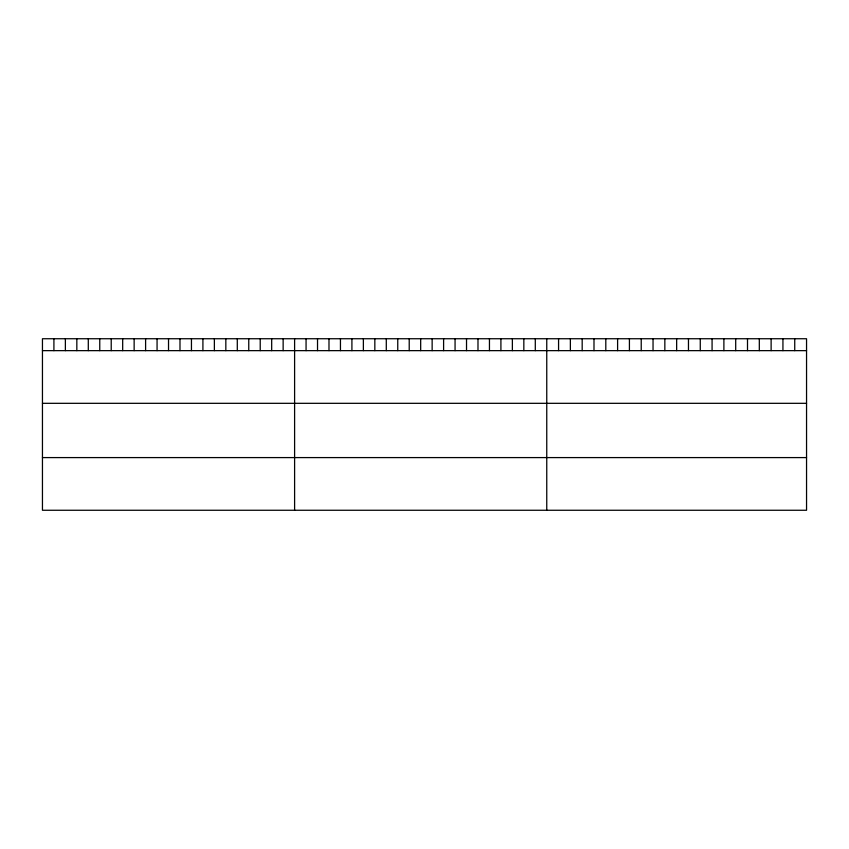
<?xml version="1.0" encoding="UTF-8"?>
<svg xmlns="http://www.w3.org/2000/svg" width="849" height="849" viewBox="0 0 849 849"><rect width="100%" height="100%" fill="white"/><g stroke="black" fill="none" stroke-linecap="round" stroke-linejoin="round"><path stroke-width="1.27" d="M806.55 350.648L806.55 510.26L42.45 510.26L42.45 338.74L806.55 338.74L806.55 350.648L42.45 350.648M42.45 403.317L806.55 403.317M42.45 457.59L806.55 457.59M794.738 338.74L794.738 350.648M782.937 338.74L782.937 350.648M771.125 338.74L771.125 350.648M759.314 338.74L759.314 350.648M747.502 338.74L747.502 350.648M735.701 338.74L735.701 350.648M723.889 338.74L723.889 350.648M712.078 338.74L712.078 350.648M700.266 338.74L700.266 350.648M688.465 338.74L688.465 350.648M676.653 338.74L676.653 350.648M664.841 338.74L664.841 350.648M653.04 338.74L653.04 350.648M641.228 338.74L641.228 350.648M629.417 338.74L629.417 350.648M617.605 338.74L617.605 350.648M605.804 338.74L605.804 350.648M593.992 338.74L593.992 350.648M582.181 338.74L582.181 350.648M570.369 338.74L570.369 350.648M558.568 338.74L558.568 350.648M546.756 338.74L546.756 510.26M535.294 338.74L535.294 350.648M523.833 338.74L523.833 350.648M512.371 338.74L512.371 350.648M500.91 338.74L500.91 350.648M489.449 338.74L489.449 350.648M477.987 338.74L477.987 350.648M466.526 338.74L466.526 350.648M455.064 338.74L455.064 350.648M443.603 338.74L443.603 350.648M432.141 338.74L432.141 350.648M420.679 338.74L420.679 350.648M409.218 338.74L409.218 350.648M397.757 338.74L397.757 350.648M386.295 338.74L386.295 350.648M374.834 338.74L374.834 350.648M363.372 338.74L363.372 350.648M351.911 338.74L351.911 350.648M340.449 338.74L340.449 350.648M328.988 338.74L328.988 350.648M317.526 338.74L317.526 350.648M306.065 338.74L306.065 350.648M294.603 338.74L294.603 510.26M283.142 338.74L283.142 350.648M271.68 338.74L271.68 350.648M260.219 338.74L260.219 350.648M248.757 338.74L248.757 350.648M237.296 338.74L237.296 350.648M225.834 338.74L225.834 350.648M214.373 338.74L214.373 350.648M202.911 338.74L202.911 350.648M191.45 338.74L191.45 350.648M179.988 338.74L179.988 350.648M168.527 338.74L168.527 350.648M157.065 338.74L157.065 350.648M145.603 338.74L145.603 350.648M134.142 338.74L134.142 350.648M122.68 338.74L122.68 350.648M111.219 338.74L111.219 350.648M99.758 338.74L99.758 350.648M88.296 338.74L88.296 350.648M76.835 338.74L76.835 350.648M65.373 338.74L65.373 350.648M53.911 338.74L53.911 350.648"/></g></svg>
